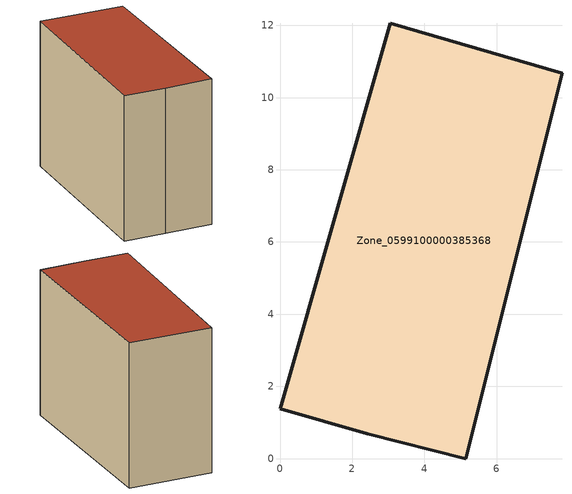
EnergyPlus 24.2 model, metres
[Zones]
Zone_0599100000385368
 floor ground (C_G): 5.14,0 2.41,0.68 0,1.37 3.05,12.05 7.81,10.67 z0
 wall outside (C_F): 2.41,0.68 5.14,0 7.81,10.67 3.05,12.05 0,1.37 2.41,0.68 z0:8.72
 roof outside (C_R): 7.81,10.67 3.05,12.05 0,1.37 2.41,0.68 5.14,0 z8.72
[BUILDING]
Pand.0599100000385368: North Axis=0; Terrain=City; Loads Convergence Tolerance Value=0.04; Temperature Convergence Tolerance Value=0.4; Solar Distribution=FullExterior; Maximum Number of Warmup Days=25; Minimum Number of Warmup Days=1
[Site:Location]
Rotterdam.The.Hague.AP_ZH_NLD Design_Conditions: Latitude=51.96; Longitude=4.45; Time Zone=1; Elevation=-4.5
[SITE:GROUNDTEMPERATURE:BUILDINGSURFACE]
18, 18, 18, 18, 18, 18, 18, 18, 18, 18, 18, 18
[MATERIAL] Thermal Absorptance=0.9; Solar Absorptance=0.7; Visible Absorptance=0.7
Name | Roughness | Thickness | Conductivity | Density | Specific Heat
G.TI.1992-2005 | MediumSmooth | 0.15 | 0.06 | 540 | 1210
F.TI.1992-2005 | Rough | 0.3 | 0.12 | 1920 | 840
R.TI.1992-2005 | MediumRough | 0.2 | 0.08 | 1500 | 1000
[CONSTRUCTION]
C_G: G.TI.1992-2005
C_F: F.TI.1992-2005
C_R: R.TI.1992-2005
[ZONE]
Zone_0599100000385368: Type=1; Multiplier=1; Ceiling Height=Autocalculate; Volume=Autocalculate; Floor Area=autocalculate; Part of Total Floor Area=Yes
[ZONEINFILTRATION:DESIGNFLOWRATE]
Infil_Zone_0599100000385368: Zone or ZoneList or Space or SpaceList=Zone_0599100000385368; Schedule=AlwaysOn; Design Flow Rate Calculation Method=Flow/Area; Flow Rate per Floor Area=0.0015; Constant Term Coefficient=1; Temperature Term Coefficient=0; Velocity Term Coefficient=0; Velocity Squared Term Coefficient=0
[HVACTEMPLATE:ZONE:IDEALLOADSAIRSYSTEM]
Zone_0599100000385368: Maximum Heating Supply Air Temperature=50; Minimum Cooling Supply Air Temperature=13; Maximum Heating Supply Air Humidity Ratio=0.0156; Minimum Cooling Supply Air Humidity Ratio=0.0077; Heating Limit=NoLimit; Cooling Limit=NoLimit; Dehumidification Control Type=ConstantSensibleHeatRatio; Cooling Sensible Heat Ratio=0.7; Dehumidification Setpoint=60; Humidification Control Type=None; Humidification Setpoint=30; Outdoor Air Method=None; Outdoor Air Flow Rate per Person=0.00944; Outdoor Air Flow Rate per Zone Floor Area=0; Outdoor Air Flow Rate per Zone=0; Demand Controlled Ventilation Type=None; Outdoor Air Economizer Type=NoEconomizer; Heat Recovery Type=None; Sensible Heat Recovery Effectiveness=0.7; Latent Heat Recovery Effectiveness=0.65
[ZONECONTROL:THERMOSTAT]
ThermostatControl_Zone_0599100000385368: Zone or ZoneList=Zone_0599100000385368; Control Type Schedule=DualSetpointControlType; Control 1=Thermostat_Zone_0599100000385368; Temperature Difference Between Cutout And Setpoint=0
[THERMOSTATSETPOINT:DUALSETPOINT]
Thermostat_Zone_0599100000385368: Heating Setpoint Temperature Schedule=HeatingSetpoint_Zone_0599100000385368; Cooling Setpoint Temperature Schedule=CoolingSetpoint_Zone_0599100000385368
[SCHEDULE:COMPACT]
HeatingSetpoint_Zone_0599100000385368: Through: 12/31, For: AllDays, Until: 24:00, 21
CoolingSetpoint_Zone_0599100000385368: Through: 12/31, For: AllDays, Until: 24:00, 24
DualSetpointControlType: Through: 12/31, For: AllDays, Until: 24:00, 4
AlwaysOn: Through: 12/31, For: AllDays, Until: 24:00, 1
